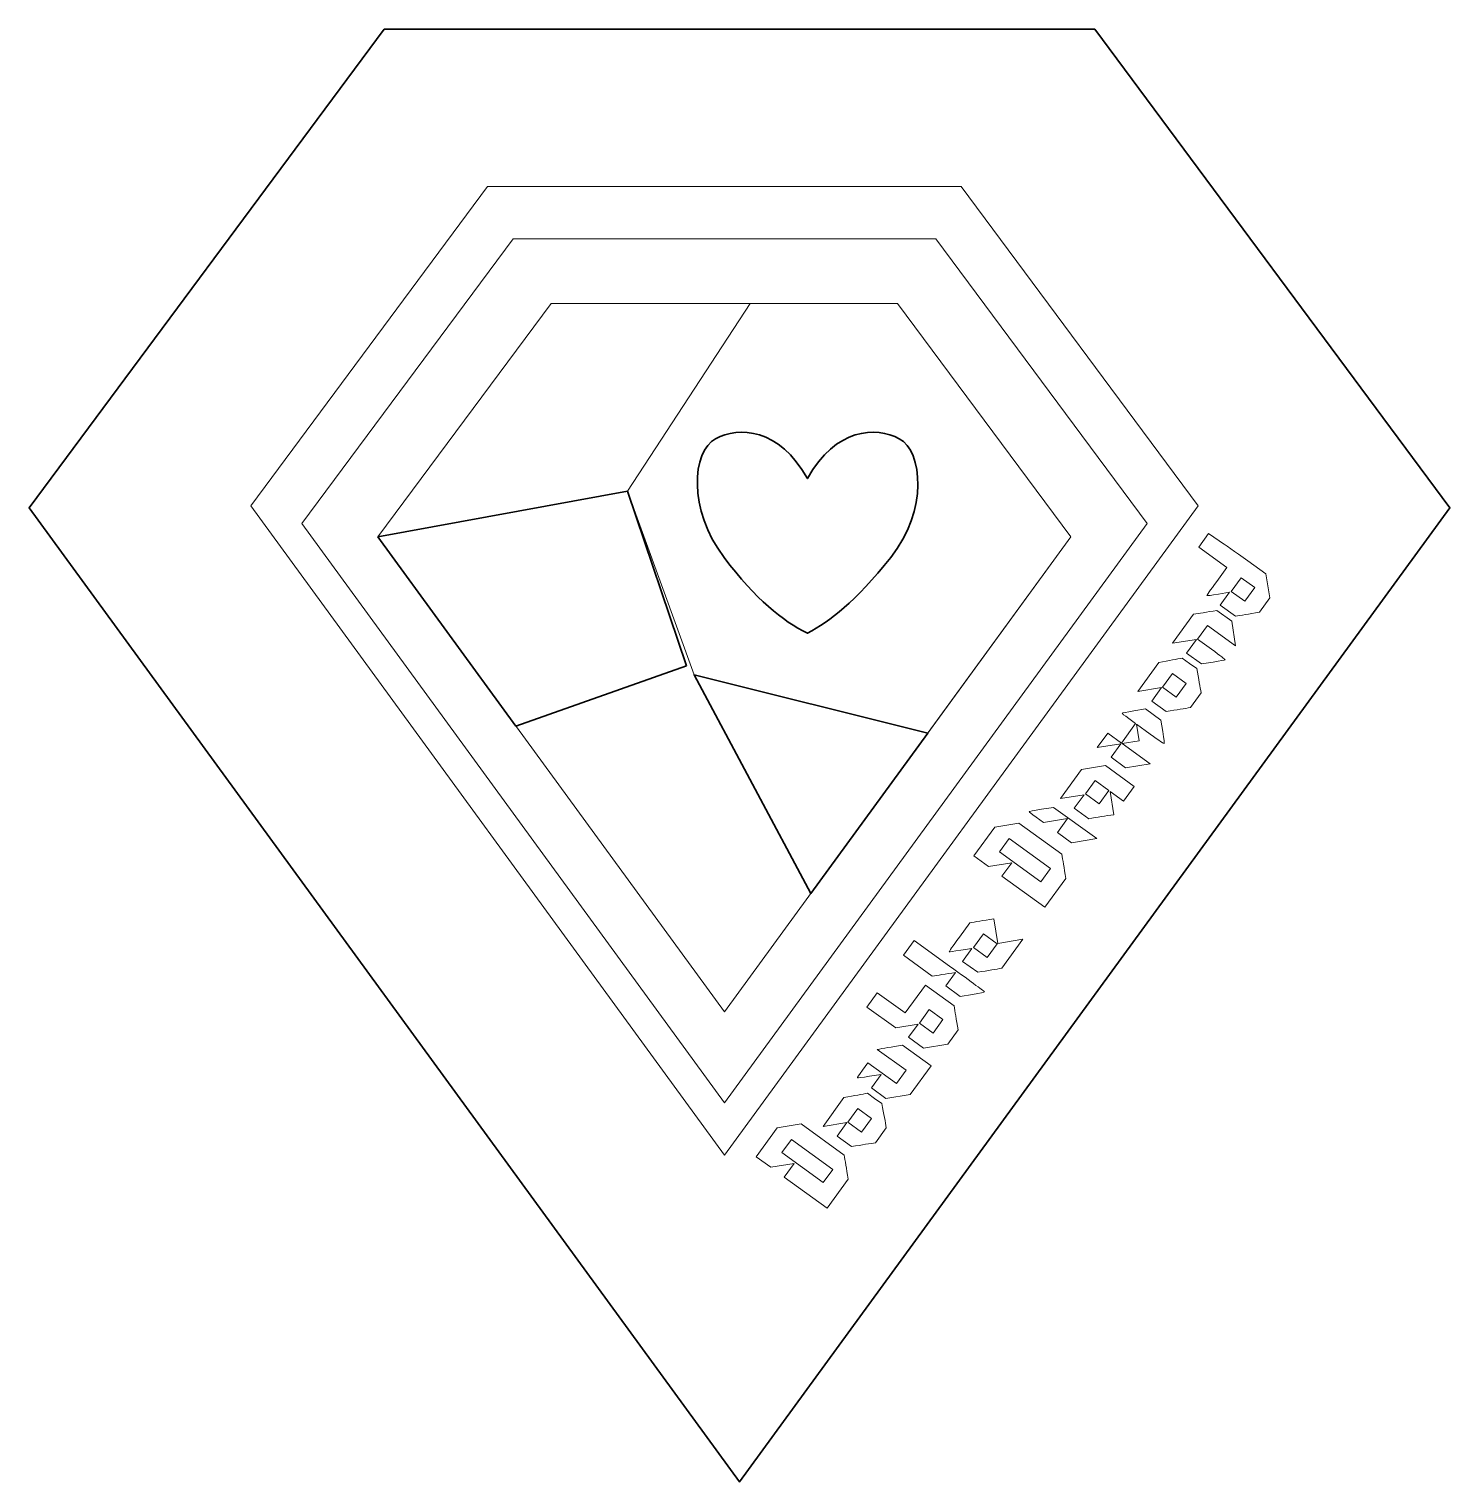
# Model space of a CAD drawing. Extents: x -30 to 311, y -640 to -290.
import ezdxf

# ---------------------------------------------------------------- set-up
doc = ezdxf.new("R2010")
doc.units = 0
doc.header["$MEASUREMENT"] = 0
doc.layers.add('Layer 1', color=7, linetype='Continuous')

# ---------------------------------------------------------------- blocks, each defined once
blk = doc.blocks.new('block 2')
at = {"layer": 'Layer 1', "color": 177, "lineweight": 18, "true_color": 0x2e3092}
for points in [[(193.89, -328.36), (79.94, -328.36), (22.96, -405.2), (136.92, -561.52), (250.87, -405.2), (193.89, -328.36)], [(35.24, -409.49), (86.08, -340.93), (187.75, -340.93), (238.59, -409.49), (136.92, -548.96), (35.24, -409.49)], [(136.92, -527.05), (53.56, -412.71), (95.24, -356.51), (178.59, -356.51), (220.27, -412.71), (136.92, -527.05)], [(220.27, -412.71), (185.85, -459.93), (129.62, -445.88), (113.61, -401.68), (143.1, -356.51), (178.59, -356.51), (220.27, -412.71)]]:
    blk.add_lwpolyline(points, dxfattribs=at)
at = {"layer": 'Layer 1', "color": 177, "lineweight": 35, "true_color": 0x2e3092}
for points in [[(127.76, -443.73), (86.76, -458.25), (53.56, -412.71), (113.61, -401.68), (127.76, -443.73)], [(157.67, -498.58), (129.62, -445.88), (185.85, -459.93), (157.67, -498.58)]]:
    blk.add_lwpolyline(points, dxfattribs=at)
at = {"layer": 'Layer 1', "color": 240, "lineweight": 18, "true_color": 0xed1c24}
for points in [[(264.51, -424.91), (261.22, -422.53), (258.85, -425.82), (262.13, -428.2), (264.51, -424.91)], [(248.03, -447.95), (244.74, -445.57), (242.34, -448.89), (245.63, -451.26), (248.03, -447.95)], [(229.39, -473.72), (226.1, -471.34), (223.79, -474.54), (227.08, -476.92), (229.39, -473.72)], [(215.34, -492.54), (205.39, -485.34), (203.1, -488.51), (213.05, -495.71), (215.34, -492.54)], [(202.51, -510.64), (199.23, -508.26), (196.85, -511.55), (200.14, -513.93), (202.51, -510.64)], [(189.5, -528.88), (186.21, -526.5), (183.84, -529.79), (187.12, -532.16), (189.5, -528.88)], [(172.29, -552.67), (169, -550.29), (166.61, -553.61), (169.89, -555.99), (172.29, -552.67)], [(162.98, -564.94), (153.03, -557.75), (150.73, -560.92), (160.68, -568.11), (162.98, -564.94)]]:
    blk.add_lwpolyline(points, dxfattribs=at)
at = {"layer": 'Layer 1', "color": 240, "lineweight": 35, "true_color": 0xed1c24}
blk.add_open_spline([(178.97, -389.07), (173.43, -386.12), (163.66, -386.41), (156.88, -398.66), (150.1, -386.41), (140.33, -386.12), (134.79, -389.07), (129.12, -392.09), (128.08, -406.12), (136.82, -417.63), (144.56, -427.84), (150.82, -432.83), (156.88, -435.9), (162.45, -432.83), (168.22, -428.58), (176.94, -417.63), (185.94, -406.32), (184.64, -392.09), (178.97, -389.07)], degree=3, knots=[0, 0, 0, 0, 1, 1, 1, 2, 2, 2, 3, 3, 3, 4, 4, 4, 5, 5, 5, 6, 6, 6, 6], dxfattribs=at)
at = {"layer": 'Layer 1', "color": 240, "lineweight": 18, "true_color": 0xed1c24}
for points, knots in [([(257.79, -420.05), (257.79, -420.05), (251.04, -415.17), (251.04, -415.17), (251.04, -415.17), (253.42, -411.88), (253.42, -411.88), (253.42, -411.88), (255.96, -413.63), (255.96, -413.63), (257.36, -414.56), (259.66, -416.18), (262.86, -418.49), (262.86, -418.49), (267.2, -421.63), (267.2, -421.63), (267.2, -421.63), (268.12, -427.39), (268.12, -427.39), (268.12, -427.39), (265.64, -430.82), (265.64, -430.82), (263.07, -431.27), (261.15, -431.59), (259.86, -431.78), (259.86, -431.78), (256.22, -429.15), (256.22, -429.15), (256.22, -429.15), (258.47, -426.04), (258.47, -426.04), (258.47, -426.04), (255.76, -426.47), (255.76, -426.47), (253.99, -426.76), (253.08, -426.88), (253.02, -426.83), (252.96, -426.79), (253.75, -425.65), (255.37, -423.4), (255.37, -423.4), (257.79, -420.05), (257.79, -420.05)], [0, 0, 0, 0, 1, 1, 1, 2, 2, 2, 3, 3, 3, 4, 4, 4, 5, 5, 5, 6, 6, 6, 7, 7, 7, 8, 8, 8, 9, 9, 9, 10, 10, 10, 11, 11, 11, 12, 12, 12, 13, 13, 13, 14, 14, 14, 14]), ([(250.47, -437.4), (250.47, -437.4), (244.76, -438.32), (244.76, -438.32), (244.76, -438.32), (249.81, -431.34), (249.81, -431.34), (251.06, -431.12), (252.92, -430.81), (255.39, -430.41), (255.39, -430.41), (258.97, -433), (258.97, -433), (258.97, -433), (259.92, -438.92), (259.92, -438.92), (259.92, -438.92), (253.11, -433.99), (253.11, -433.99), (253.11, -433.99), (250.72, -437.31), (250.72, -437.31), (250.72, -437.31), (254.09, -439.75), (254.09, -439.75), (256.32, -441.36), (257.41, -442.2), (257.37, -442.26), (257.32, -442.33), (256.37, -442.52), (254.53, -442.82), (254.53, -442.82), (251.72, -443.27), (251.72, -443.27), (251.72, -443.27), (248.12, -440.66), (248.12, -440.66), (248.12, -440.66), (250.47, -437.4), (250.47, -437.4)], [0, 0, 0, 0, 1, 1, 1, 2, 2, 2, 3, 3, 3, 4, 4, 4, 5, 5, 5, 6, 6, 6, 7, 7, 7, 8, 8, 8, 9, 9, 9, 10, 10, 10, 11, 11, 11, 12, 12, 12, 13, 13, 13, 13]), ([(242.1, -448.98), (242.1, -448.98), (236.39, -449.9), (236.39, -449.9), (236.39, -449.9), (241.41, -442.94), (241.41, -442.94), (243.94, -442.47), (245.83, -442.12), (247.08, -441.9), (247.08, -441.9), (248.8, -443.14), (248.8, -443.14), (248.8, -443.14), (250.54, -444.36), (250.54, -444.36), (251.02, -446.95), (251.38, -448.91), (251.61, -450.23), (251.61, -450.23), (249.02, -453.8), (249.02, -453.8), (247.73, -454), (245.8, -454.31), (243.24, -454.76), (243.24, -454.76), (239.74, -452.24), (239.74, -452.24), (239.74, -452.24), (242.1, -448.98), (242.1, -448.98)], [0, 0, 0, 0, 1, 1, 1, 2, 2, 2, 3, 3, 3, 4, 4, 4, 5, 5, 5, 6, 6, 6, 7, 7, 7, 8, 8, 8, 9, 9, 9, 10, 10, 10, 10]), ([(232.32, -462.5), (232.32, -462.5), (226.6, -463.42), (226.6, -463.42), (226.6, -463.42), (229.13, -459.93), (229.13, -459.93), (229.13, -459.93), (232.44, -462.33), (232.44, -462.33), (232.44, -462.33), (235.85, -457.62), (235.85, -457.62), (235.85, -457.62), (234.19, -456.42), (234.19, -456.42), (233.09, -455.62), (232.56, -455.19), (232.6, -455.13), (232.65, -455.05), (233.6, -454.87), (235.44, -454.57), (235.44, -454.57), (238.25, -454.12), (238.25, -454.12), (238.25, -454.12), (241.94, -456.79), (241.94, -456.79), (241.94, -456.79), (242.36, -459.58), (242.36, -459.58), (242.66, -461.45), (242.79, -462.42), (242.75, -462.47), (242.71, -462.53), (241.58, -461.76), (239.37, -460.16), (239.37, -460.16), (236.03, -457.74), (236.03, -457.74), (236.03, -457.74), (236.68, -461.8), (236.68, -461.8), (236.68, -461.8), (232.62, -462.46), (232.62, -462.46), (232.62, -462.46), (239.37, -467.34), (239.37, -467.34), (239.37, -467.34), (233.45, -468.29), (233.45, -468.29), (233.45, -468.29), (229.96, -465.76), (229.96, -465.76), (229.96, -465.76), (232.32, -462.5), (232.32, -462.5)], [0, 0, 0, 0, 1, 1, 1, 2, 2, 2, 3, 3, 3, 4, 4, 4, 5, 5, 5, 6, 6, 6, 7, 7, 7, 8, 8, 8, 9, 9, 9, 10, 10, 10, 11, 11, 11, 12, 12, 12, 13, 13, 13, 14, 14, 14, 15, 15, 15, 16, 16, 16, 17, 17, 17, 18, 18, 18, 19, 19, 19, 19]), ([(223.46, -474.75), (223.46, -474.75), (217.75, -475.67), (217.75, -475.67), (217.75, -475.67), (222.79, -468.69), (222.79, -468.69), (222.79, -468.69), (228.61, -467.75), (228.61, -467.75), (228.61, -467.75), (235.53, -472.76), (235.53, -472.76), (235.53, -472.76), (232.97, -476.31), (232.97, -476.31), (232.97, -476.31), (229.71, -473.95), (229.71, -473.95), (229.71, -473.95), (230.61, -479.57), (230.61, -479.57), (228.6, -479.86), (226.6, -480.18), (224.6, -480.53), (224.6, -480.53), (221.1, -478.01), (221.1, -478.01), (221.1, -478.01), (223.46, -474.75), (223.46, -474.75)], [0, 0, 0, 0, 1, 1, 1, 2, 2, 2, 3, 3, 3, 4, 4, 4, 5, 5, 5, 6, 6, 6, 7, 7, 7, 8, 8, 8, 9, 9, 9, 10, 10, 10, 10]), ([(211.91, -480.18), (210.75, -479.34), (210.19, -478.89), (210.23, -478.83), (210.25, -478.81), (211.24, -478.63), (213.2, -478.28), (213.2, -478.28), (216.11, -477.81), (216.11, -477.81), (216.11, -477.81), (226.52, -485.34), (226.52, -485.34), (226.52, -485.34), (220.41, -486.32), (220.41, -486.32), (220.41, -486.32), (217.03, -483.88), (217.03, -483.88), (217.03, -483.88), (219.47, -480.51), (219.47, -480.51), (219.47, -480.51), (213.66, -481.44), (213.66, -481.44), (213.66, -481.44), (211.91, -480.18), (211.91, -480.18)], [0, 0, 0, 0, 1, 1, 1, 2, 2, 2, 3, 3, 3, 4, 4, 4, 5, 5, 5, 6, 6, 6, 7, 7, 7, 8, 8, 8, 9, 9, 9, 9]), ([(200.42, -492.03), (200.42, -492.03), (196.93, -489.5), (196.93, -489.5), (196.93, -489.5), (201.96, -482.55), (201.96, -482.55), (201.96, -482.55), (207.77, -481.62), (207.77, -481.62), (207.77, -481.62), (218.1, -489.08), (218.1, -489.08), (218.32, -490.37), (218.65, -492.31), (219.06, -494.92), (219.06, -494.92), (214.04, -501.87), (214.04, -501.87), (214.04, -501.87), (203.68, -494.38), (203.68, -494.38), (203.68, -494.38), (206.04, -491.13), (206.04, -491.13), (206.04, -491.13), (200.42, -492.03), (200.42, -492.03)], [0, 0, 0, 0, 1, 1, 1, 2, 2, 2, 3, 3, 3, 4, 4, 4, 5, 5, 5, 6, 6, 6, 7, 7, 7, 8, 8, 8, 9, 9, 9, 9]), ([(191.02, -512.56), (190.96, -512.52), (191.77, -511.35), (193.44, -509.04), (193.44, -509.04), (195.94, -505.58), (195.94, -505.58), (197.23, -505.39), (199.16, -505.07), (201.73, -504.62), (201.73, -504.62), (202.68, -510.54), (202.68, -510.54), (202.68, -510.54), (208.69, -509.57), (208.69, -509.57), (208.69, -509.57), (203.64, -516.55), (203.64, -516.55), (202.35, -516.74), (200.42, -517.06), (197.86, -517.51), (197.86, -517.51), (194.22, -514.88), (194.22, -514.88), (194.22, -514.88), (196.47, -511.76), (196.47, -511.76), (196.47, -511.76), (193.76, -512.2), (193.76, -512.2), (191.99, -512.48), (191.08, -512.6), (191.02, -512.56)], [0, 0, 0, 0, 1, 1, 1, 2, 2, 2, 3, 3, 3, 4, 4, 4, 5, 5, 5, 6, 6, 6, 7, 7, 7, 8, 8, 8, 9, 9, 9, 10, 10, 10, 11, 11, 11, 11]), ([(186.92, -518.42), (186.92, -518.42), (180, -513.41), (180, -513.41), (180, -513.41), (182.56, -509.86), (182.56, -509.86), (182.56, -509.86), (191.09, -516.02), (191.09, -516.02), (196.75, -520.12), (199.56, -522.19), (199.52, -522.25), (199.49, -522.29), (198.51, -522.48), (196.58, -522.83), (196.58, -522.83), (193.67, -523.3), (193.67, -523.3), (193.67, -523.3), (190.18, -520.77), (190.18, -520.77), (190.18, -520.77), (192.51, -517.54), (192.51, -517.54), (190.04, -517.94), (188.18, -518.23), (186.92, -518.42)], [0, 0, 0, 0, 1, 1, 1, 2, 2, 2, 3, 3, 3, 4, 4, 4, 5, 5, 5, 6, 6, 6, 7, 7, 7, 8, 8, 8, 9, 9, 9, 9]), ([(178.12, -530.88), (178.12, -530.88), (171.2, -525.88), (171.2, -525.88), (171.2, -525.88), (173.68, -522.44), (173.68, -522.44), (173.68, -522.44), (180.4, -527.3), (180.4, -527.3), (180.4, -527.3), (185.26, -520.58), (185.26, -520.58), (185.26, -520.58), (192.19, -525.59), (192.19, -525.59), (192.38, -526.88), (192.7, -528.81), (193.14, -531.38), (193.14, -531.38), (190.66, -534.81), (190.66, -534.81), (190.66, -534.81), (184.84, -535.74), (184.84, -535.74), (184.84, -535.74), (181.24, -533.13), (181.24, -533.13), (181.24, -533.13), (183.49, -530.02), (183.49, -530.02), (183.49, -530.02), (178.12, -530.88), (178.12, -530.88)], [0, 0, 0, 0, 1, 1, 1, 2, 2, 2, 3, 3, 3, 4, 4, 4, 5, 5, 5, 6, 6, 6, 7, 7, 7, 8, 8, 8, 9, 9, 9, 10, 10, 10, 11, 11, 11, 11]), ([(168.93, -542.93), (168.87, -542.89), (169.27, -542.27), (170.12, -541.09), (170.12, -541.09), (171.43, -539.29), (171.43, -539.29), (171.43, -539.29), (178.32, -544.27), (178.32, -544.27), (178.32, -544.27), (180.61, -541.1), (180.61, -541.1), (180.61, -541.1), (173.66, -536.07), (173.66, -536.07), (175.01, -535.84), (177.06, -535.5), (179.8, -535.06), (179.8, -535.06), (186.63, -540.01), (186.63, -540.01), (186.63, -540.01), (181.61, -546.96), (181.61, -546.96), (181.61, -546.96), (175.79, -547.89), (175.79, -547.89), (175.79, -547.89), (172.27, -545.35), (172.27, -545.35), (172.27, -545.35), (174.63, -542.09), (174.63, -542.09), (174.63, -542.09), (171.82, -542.54), (171.82, -542.54), (169.95, -542.84), (168.98, -542.97), (168.93, -542.93)], [0, 0, 0, 0, 1, 1, 1, 2, 2, 2, 3, 3, 3, 4, 4, 4, 5, 5, 5, 6, 6, 6, 7, 7, 7, 8, 8, 8, 9, 9, 9, 10, 10, 10, 11, 11, 11, 12, 12, 12, 13, 13, 13, 13]), ([(166.36, -553.7), (166.36, -553.7), (160.65, -554.62), (160.65, -554.62), (160.65, -554.62), (165.68, -547.67), (165.68, -547.67), (168.21, -547.19), (170.1, -546.85), (171.35, -546.63), (171.35, -546.63), (173.06, -547.87), (173.06, -547.87), (173.06, -547.87), (174.8, -549.08), (174.8, -549.08), (175.29, -551.68), (175.64, -553.63), (175.87, -554.95), (175.87, -554.95), (173.28, -558.53), (173.28, -558.53), (171.99, -558.72), (170.07, -559.04), (167.5, -559.48), (167.5, -559.48), (164.01, -556.96), (164.01, -556.96), (164.01, -556.96), (166.36, -553.7), (166.36, -553.7)], [0, 0, 0, 0, 1, 1, 1, 2, 2, 2, 3, 3, 3, 4, 4, 4, 5, 5, 5, 6, 6, 6, 7, 7, 7, 8, 8, 8, 9, 9, 9, 10, 10, 10, 10]), ([(148.06, -564.43), (148.06, -564.43), (144.57, -561.91), (144.57, -561.91), (144.57, -561.91), (149.6, -554.96), (149.6, -554.96), (149.6, -554.96), (155.41, -554.02), (155.41, -554.02), (155.41, -554.02), (165.74, -561.49), (165.74, -561.49), (165.96, -562.77), (166.28, -564.72), (166.7, -567.33), (166.7, -567.33), (161.67, -574.28), (161.67, -574.28), (161.67, -574.28), (151.32, -566.79), (151.32, -566.79), (151.32, -566.79), (153.67, -563.53), (153.67, -563.53), (153.67, -563.53), (148.06, -564.43), (148.06, -564.43)], [0, 0, 0, 0, 1, 1, 1, 2, 2, 2, 3, 3, 3, 4, 4, 4, 5, 5, 5, 6, 6, 6, 7, 7, 7, 8, 8, 8, 9, 9, 9, 9])]:
    blk.add_open_spline(points, degree=3, knots=knots, dxfattribs=at)

msp = doc.modelspace()

# ---------------------------------------------------------------- linework, layer by layer
at = {"layer": 'Layer 1', "color": 240, "lineweight": 35, "true_color": 0xed1c24}
msp.add_lwpolyline([(55.07, -290.45), (-30.39, -405.71), (140.54, -640.19), (311.48, -405.71), (226.01, -290.45), (55.07, -290.45)], dxfattribs=at)

# ---------------------------------------------------------------- block references
at = {"layer": 'Layer 1'}
msp.add_blockref('block 2', (0, 0), dxfattribs=at)

doc.saveas('drawing.dxf')
